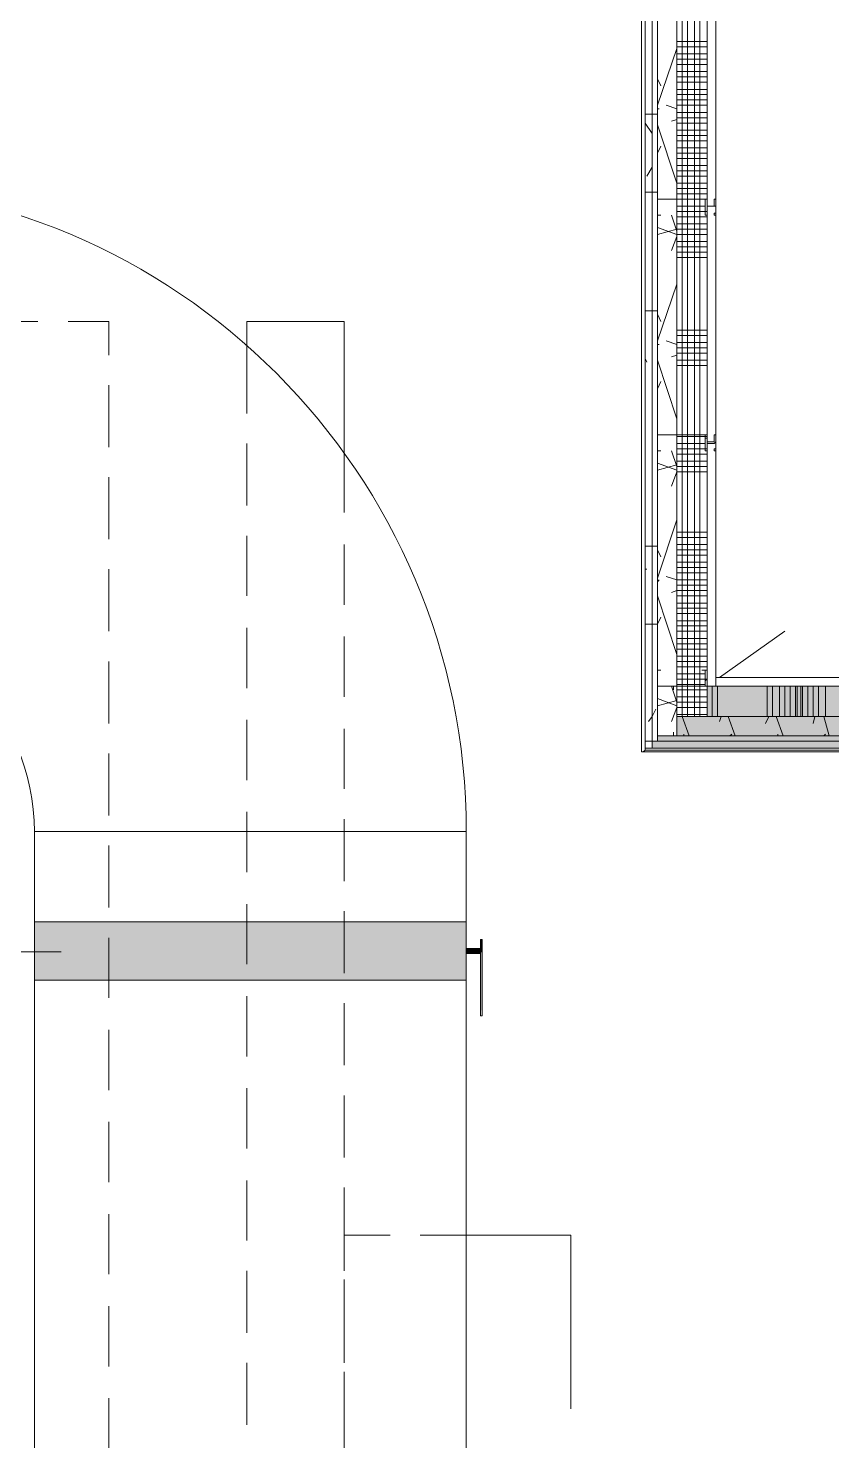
# Model space of a CAD drawing. Header units: metres. Extents: x 39 to 278, y -7 to 151.
# Drawn here: x 59.252 to 61.333, y 29.947 to 33.602 of the extents above; entities that cross this region are included whole.
import ezdxf

# ---------------------------------------------------------------- set-up
doc = ezdxf.new("R2010")
doc.units = ezdxf.units.M
doc.layers.add('HVAC - Ductos', color=5, linetype='Continuous', lineweight=50)
doc.layers.add('PDF_Geometry', color=7, linetype='Continuous', true_color=0xaaaaaa)
doc.layers.add('PDF_Solid Fills', color=7, linetype='Continuous', true_color=0xffffff)

msp = doc.modelspace()

# ---------------------------------------------------------------- hatches: boundary and pattern name
at = {"layer": 'PDF_Solid Fills', "lineweight": 0, "transparency": 33554559}
h = msp.add_hatch(color=256, dxfattribs=at)
h.paths.add_polyline_path([(61.7476, 31.8212), (61.7476, 31.8991), (61.0097, 31.8991), (61.0097, 31.8212)])
h.paths.add_polyline_path([(64.7726, 31.8991), (64.7726, 31.8212), (64.9102, 31.8212), (64.9102, 31.8991)])
h.paths.add_polyline_path([(62.8751, 31.8991), (62.8751, 31.8212), (64.5664, 31.8212), (64.5664, 31.8991)])
h = msp.add_hatch(color=256, dxfattribs=at)
h.paths.add_polyline_path([(61.7476, 31.8212), (61.7476, 31.8991), (61.0097, 31.8991), (61.0097, 31.8212)])
h.paths.add_polyline_path([(64.7726, 31.8991), (64.7726, 31.8212), (64.9102, 31.8212), (64.9102, 31.8991)])
h.paths.add_polyline_path([(62.8751, 31.8991), (62.8751, 31.8212), (64.5664, 31.8212), (64.5664, 31.8991)])
h = msp.add_hatch(color=256, dxfattribs=at)
h.paths.add_polyline_path([(61.7476, 31.7708), (61.7476, 31.8212), (60.9318, 31.8212), (60.9318, 31.7708)])
h.paths.add_polyline_path([(64.7726, 31.7708), (64.9102, 31.7708), (64.9102, 31.8212), (64.7726, 31.8212)])
h.paths.add_polyline_path([(64.5664, 31.7708), (64.5664, 31.8212), (62.8751, 31.8212), (62.8751, 31.7708)])
h = msp.add_hatch(color=256, dxfattribs=at)
h.paths.add_polyline_path([(61.7476, 31.7708), (61.7476, 31.8212), (60.9318, 31.8212), (60.9318, 31.7708)])
h.paths.add_polyline_path([(64.7726, 31.7708), (64.9102, 31.7708), (64.9102, 31.8212), (64.7726, 31.8212)])
h.paths.add_polyline_path([(64.5664, 31.7708), (64.5664, 31.8212), (62.8751, 31.8212), (62.8751, 31.7708)])
h = msp.add_hatch(color=256, dxfattribs=at)
h.paths.add_polyline_path([(61.7476, 31.7571), (61.7476, 31.7708), (60.8814, 31.7708), (60.8814, 31.7571)])
h.paths.add_polyline_path([(64.7726, 31.7571), (64.8918, 31.7571), (64.8918, 31.7708), (64.7726, 31.7708)])
h.paths.add_polyline_path([(64.5664, 31.7571), (64.5664, 31.7708), (62.8751, 31.7708), (62.8751, 31.7571)])
h = msp.add_hatch(color=256, dxfattribs=at)
h.paths.add_polyline_path([(61.7476, 31.7571), (61.7476, 31.7708), (60.8814, 31.7708), (60.8814, 31.7571)])
h.paths.add_polyline_path([(64.7726, 31.7571), (64.8918, 31.7571), (64.8918, 31.7708), (64.7726, 31.7708)])
h.paths.add_polyline_path([(64.5664, 31.7571), (64.5664, 31.7708), (62.8751, 31.7708), (62.8751, 31.7571)])
h = msp.add_hatch(color=256, dxfattribs=at)
h.paths.add_polyline_path([(61.7476, 31.7387), (61.7476, 31.7571), (60.8676, 31.7571), (60.8676, 31.7387)])
h.paths.add_polyline_path([(64.7726, 31.7571), (64.7726, 31.7387), (64.8781, 31.7387), (64.8781, 31.7571)])
h.paths.add_polyline_path([(62.8751, 31.7571), (62.8751, 31.7387), (64.5664, 31.7387), (64.5664, 31.7571)])
h = msp.add_hatch(color=256, dxfattribs=at)
h.paths.add_polyline_path([(61.7476, 31.7387), (61.7476, 31.7571), (60.8676, 31.7571), (60.8676, 31.7387)])
h.paths.add_polyline_path([(64.7726, 31.7571), (64.7726, 31.7387), (64.8781, 31.7387), (64.8781, 31.7571)])
h.paths.add_polyline_path([(62.8751, 31.7571), (62.8751, 31.7387), (64.5664, 31.7387), (64.5664, 31.7571)])

# ---------------------------------------------------------------- linework, layer by layer
at = {"layer": 'HVAC - Ductos', "lineweight": 0}
msp.add_lwpolyline([(60.3864, 31.5233), (60.3864, 31.2895), (59.268, 31.2895), (59.268, 31.5233, 0.413255), (58.7088, 32.0825), (58.7088, 33.2008, -0.413734)], format="xyb", close=True, dxfattribs=at)
for points in [[(59.2772, 32.8433), (59.1168, 32.8433)], [(59.4605, 32.7562), (59.4605, 32.8433), (59.3551, 32.8433)], [(60.0701, 32.3483), (60.0701, 32.495), (60.0701, 32.8433), (59.818, 32.8433), (59.818, 32.7791), (59.818, 32.605)], [(59.4605, 32.5178), (59.4605, 32.6783)], [(59.818, 32.527), (59.818, 32.3666)], [(59.4605, 32.2795), (59.4605, 32.44)], [(59.818, 32.2887), (59.818, 32.1329)], [(60.0701, 32.11), (60.0701, 32.2658)], [(59.4605, 32.0412), (59.4605, 32.2017)], [(59.818, 32.0504), (59.818, 31.8945)], [(60.0701, 31.8716), (60.0701, 32.0275)], [(59.4605, 31.8029), (59.4605, 31.9633)], [(59.818, 31.812), (59.818, 31.6562)], [(60.0701, 31.6333), (60.0701, 31.7891)], [(59.4605, 31.5645), (59.4605, 31.725)], [(59.818, 31.5737), (59.818, 31.4178)], [(60.0701, 31.3949), (60.0701, 31.5554)], [(59.4605, 31.3262), (59.4605, 31.4866)], [(59.818, 31.3354), (59.818, 31.1795)], [(60.0701, 31.1566), (60.0701, 31.317)], [(59.4605, 31.0925), (59.4605, 31.2483)], [(59.3368, 31.2116), (58.9563, 31.2116)], [(59.818, 31.0971), (59.818, 30.9412)], [(60.0701, 30.9183), (60.0701, 31.0787)], [(59.4605, 30.8541), (59.4605, 31.0099)], [(59.818, 30.8587), (59.818, 30.7029)], [(60.0701, 30.6799), (60.0701, 30.8404)], [(59.4605, 30.6158), (59.4605, 30.7716)], [(59.818, 30.6203), (59.818, 30.4645)], [(60.0701, 30.4416), (60.0701, 30.602)], [(59.4605, 30.3775), (59.4605, 30.5333)], [(60.1892, 30.4783), (60.0701, 30.4783), (60.0701, 30.3866)], [(60.6568, 30.0291), (60.6568, 30.4783), (60.3864, 30.4783), (60.2672, 30.4783)], [(59.818, 30.3866), (59.818, 30.2262)], [(60.0701, 30.2033), (60.0701, 30.3637)], [(60.0701, 30.3041), (60.0701, 30.1483)], [(59.4605, 30.1391), (59.4605, 30.2949)], [(59.818, 30.1483), (59.818, 29.9879)], [(60.0701, 29.9649), (60.0701, 30.1253)], [(59.4605, 29.9008), (59.4605, 30.0566)], [(60.0701, 30.0658), (60.0701, 29.9099)]]:
    msp.add_lwpolyline(points, dxfattribs=at)
for points in [[(60.3864, 31.5233), (59.268, 31.5233)], [(60.3864, 31.2895), (60.3864, 31.1383), (59.268, 31.1383), (59.268, 31.2895)], [(60.3864, 31.1383), (60.3864, 26.1195), (59.268, 26.1195), (59.268, 31.1383)]]:
    msp.add_lwpolyline(points, close=True, dxfattribs=at)
at = {"layer": 'HVAC - Ductos', "lineweight": 0, "transparency": 33554559}
msp.add_solid([(59.268, 31.2895), (59.268, 31.1383), (60.3863, 31.2895), (60.3863, 31.1383)], dxfattribs=at)
at = {"layer": 'PDF_Geometry', "lineweight": 0}
for points in [[(67.4723, 35.0662), (65.0935, 35.0662), (55.0559, 35.0662), (55.0559, 34.8508), (58.2734, 34.8508), (58.2734, 33.21), (58.4567, 33.21), (58.4567, 34.8508), (60.8493, 34.8508), (60.8493, 31.7387), (61.0326, 31.7387), (61.7476, 31.7387), (61.7476, 31.9221), (61.0326, 31.9221), (61.0326, 34.8508), (64.878, 34.8508), (64.878, 31.9221), (64.768, 31.9221)], [(58.4384, 34.8692), (60.8676, 34.8692), (60.8676, 34.8508), (60.8676, 31.7571), (60.8814, 31.7571), (61.0326, 31.7571), (61.7476, 31.7571), (62.8751, 31.7571), (62.8751, 31.7708)], [(58.4567, 34.8508), (60.8493, 34.8508), (60.8493, 31.7387), (60.8493, 34.8508), (60.8493, 31.7387), (60.8493, 34.8508), (60.6109, 34.8508), (60.6109, 34.8462), (60.8493, 34.8462), (60.8493, 31.7387), (60.8676, 31.7387)], [(61.7476, 31.7387), (61.0326, 31.7387), (60.8676, 31.7387), (60.8493, 31.7387), (64.5664, 31.7387), (60.8493, 31.7387), (60.8493, 31.7341), (60.8447, 31.7295), (60.8401, 31.7295), (64.5664, 31.7295), (60.8401, 31.7295), (60.8401, 34.8416), (60.8401, 31.7295), (60.8401, 34.8416), (60.8401, 31.7295), (64.5664, 31.7295), (60.8401, 31.7295), (60.8447, 31.7295), (60.8493, 31.7341), (60.8493, 31.7387), (64.5664, 31.7387)], [(60.8493, 31.7387), (60.8493, 34.8508), (60.8493, 31.7387)], [(62.8751, 31.8991), (62.8751, 31.8212), (63.1684, 31.8212), (63.778, 31.8212), (64.3876, 31.8212), (64.5664, 31.8212), (64.3876, 31.8212), (63.778, 31.8212), (63.1684, 31.8212), (62.8751, 31.8212), (62.8751, 31.7708), (64.5664, 31.7708), (62.8751, 31.7708), (61.7476, 31.7708), (61.0326, 31.7708), (60.9318, 31.7708), (60.8814, 31.7708), (60.8814, 34.8508)], [(61.0326, 34.8508), (64.8735, 34.8508), (64.8735, 34.8462), (64.8689, 34.8416), (64.8643, 34.8416), (61.0326, 34.8416), (64.8643, 34.8416), (61.0326, 34.8416), (64.8643, 34.8416), (64.8689, 34.8416), (64.8735, 34.8462), (64.8735, 34.8508), (61.0326, 34.8508), (61.0097, 34.8508), (61.0097, 31.8991), (61.0326, 31.8991), (61.7476, 31.8991), (62.8751, 31.8991), (64.571, 31.8991), (62.8751, 31.8991), (62.8751, 31.9221), (62.8751, 31.7387), (64.5664, 31.7387), (62.8751, 31.7387)], [(60.9318, 33.7691), (60.9318, 33.1596), (60.9318, 32.55), (60.9318, 31.8991), (60.9318, 31.8212), (61.0097, 31.8212), (61.0326, 31.8212), (61.3397, 31.8212), (61.7476, 31.8212), (62.8751, 31.8212), (63.1684, 31.8212), (63.778, 31.8212), (64.3876, 31.8212), (64.5664, 31.8212)], [(61.0051, 32.5408), (61.0097, 32.5408)], [(61.2114, 32.0412), (61.0418, 31.9221)], [(61.7476, 31.7571), (61.7476, 31.7387), (60.8493, 31.7387), (61.7476, 31.7387)], [(61.0326, 31.7387), (60.8676, 31.7387), (60.8493, 31.7387), (64.5664, 31.7387), (64.5664, 30.5287)], [(60.8493, 31.7387), (60.8493, 31.7387)], [(60.8493, 31.7387), (60.8493, 31.7387)], [(60.8676, 31.7387), (60.8676, 31.7387)]]:
    msp.add_lwpolyline(points, dxfattribs=at)
for points in [[(60.9318, 31.7708), (60.9318, 31.8991), (60.9318, 32.55), (60.9318, 33.1596), (60.9318, 33.7691), (60.9318, 34.3787), (60.9318, 34.8325), (60.9318, 34.8829), (60.8814, 34.8829), (60.8814, 31.7708)], [(60.9318, 34.8829), (60.9318, 34.8325), (60.9318, 34.3787), (60.9318, 33.7691), (60.9318, 33.1596), (60.9318, 32.55), (60.9318, 31.8991), (60.9318, 31.8212), (61.0097, 31.8212), (61.0097, 34.8829)], [(60.6109, 34.8462), (60.8493, 34.8462), (60.8493, 31.7387), (60.8493, 31.7341), (60.8447, 31.7295), (60.8401, 31.7295), (60.8447, 31.7295), (60.8493, 31.7341), (60.8493, 31.7387), (60.8493, 34.8508), (60.8493, 31.7341), (64.5664, 31.7341), (60.8493, 31.7341), (60.8493, 34.8508), (60.6109, 34.8508), (60.6109, 34.8416), (60.8401, 34.8416), (60.6109, 34.8416)], [(60.8493, 34.8508), (60.8493, 31.7387), (60.8676, 31.7387), (60.8676, 34.8508)], [(60.8814, 31.7571), (60.8814, 34.8692), (60.8676, 34.8692), (60.8676, 31.7571)], [(61.0326, 31.8991), (61.0326, 34.8508), (61.0097, 34.8508), (61.0097, 31.8991)], [(61.0097, 33.1183), (61.0097, 33.1412), (61.028, 33.1412), (61.0326, 33.1412), (61.0326, 33.1596), (61.0326, 33.1183), (61.0326, 33.1229), (61.028, 33.1229), (61.028, 33.1183), (61.0326, 33.1183), (61.0326, 33.1596), (61.028, 33.1596), (61.028, 33.1412), (61.0097, 33.1412), (61.0097, 33.1596), (61.0051, 33.1596), (60.8814, 33.1596), (60.8814, 33.1183), (60.8905, 33.1183), (60.8814, 33.1183), (60.8814, 33.1596), (61.0051, 33.1596), (61.0051, 33.1183)], [(61.0097, 32.5087), (61.0097, 32.527), (61.028, 32.527), (61.0326, 32.5316), (61.0326, 32.55), (61.0326, 32.5087), (61.0326, 32.5133), (61.028, 32.5133), (61.028, 32.5087), (61.0326, 32.5087), (61.0326, 32.55), (61.028, 32.55), (61.028, 32.5316), (61.0097, 32.5316), (61.0097, 32.55), (61.0051, 32.55), (60.8814, 32.55), (60.8814, 32.5087), (60.8905, 32.5087), (60.8814, 32.5087), (60.8814, 32.55), (61.0051, 32.55), (61.0051, 32.5087)], [(60.8814, 31.9404), (60.8905, 31.9404), (60.8814, 31.9404), (60.8814, 31.8991), (61.0051, 31.8991), (61.0097, 31.8991), (61.0097, 31.9404), (61.0051, 31.9404), (60.996, 31.9404), (61.0051, 31.9404), (61.0051, 31.8991), (60.8814, 31.8991)], [(61.0326, 31.9221), (61.0326, 31.8991), (61.7476, 31.8991), (61.7476, 31.9221)], [(60.918, 31.8991), (60.9226, 31.8991), (60.9226, 31.89), (60.9226, 31.8991), (60.8814, 31.8991), (60.8814, 31.7754), (60.8814, 31.7708), (60.9226, 31.7708), (60.9226, 31.7754), (60.9226, 31.78), (60.9226, 31.7754), (60.9226, 31.7708), (60.918, 31.7708), (60.8814, 31.7708), (60.8814, 31.7754), (60.8814, 31.8991)], [(61.7476, 31.8212), (61.7476, 31.8991), (61.0097, 31.8991), (61.0097, 31.8212), (61.3397, 31.8212)], [(61.7476, 31.7708), (61.7476, 31.8212), (61.3397, 31.8212), (60.9318, 31.8212), (60.9318, 31.7708)], [(61.7476, 31.7571), (61.7476, 31.7708), (60.8814, 31.7708), (60.8814, 31.7571)], [(62.8751, 31.7571), (62.8751, 31.7387), (64.5664, 31.7387), (60.8493, 31.7387), (64.5664, 31.7387), (62.8751, 31.7387), (61.7476, 31.7387), (62.8751, 31.7387)], [(61.7476, 31.7387), (61.7476, 31.7571), (60.8676, 31.7571), (60.8676, 31.7387)]]:
    msp.add_lwpolyline(points, close=True, dxfattribs=at)
at = {"layer": 'PDF_Geometry', "color": 254, "lineweight": 0, "true_color": 0xeaeaea}
for points in [[(60.9455, 31.8212), (60.9455, 34.8829)], [(60.9593, 31.8212), (60.9593, 31.8991), (60.9593, 32.55), (60.9593, 33.1596), (60.9593, 33.7691), (60.9593, 34.3787), (60.9593, 34.8325), (60.9593, 34.8829)], [(60.9776, 31.8212), (60.9776, 31.8991), (60.9776, 32.55), (60.9776, 33.1596), (60.9776, 33.7691), (60.9776, 34.3787), (60.9776, 34.8325), (60.9776, 34.8829)], [(60.9914, 31.8212), (60.9914, 31.8991), (60.9914, 32.55), (60.9914, 33.1596), (60.9914, 33.7691), (60.9914, 34.3787), (60.9914, 34.8325), (60.9914, 34.8829)], [(60.9318, 33.5675), (61.0097, 33.5675)], [(60.9318, 33.5537), (61.0097, 33.5537)], [(60.9318, 33.5354), (61.0097, 33.5354)], [(60.9318, 33.5216), (61.0097, 33.5216)], [(60.9318, 33.5079), (61.0097, 33.5079)], [(60.9318, 33.4896), (61.0097, 33.4896)], [(60.9318, 33.4758), (61.0097, 33.4758)], [(60.9318, 33.462), (61.0097, 33.462)], [(60.9318, 33.4437), (61.0097, 33.4437)], [(60.9318, 33.43), (61.0097, 33.43)], [(60.9318, 33.4162), (61.0097, 33.4162)], [(60.9318, 33.4025), (61.0097, 33.4025)], [(60.9318, 33.3841), (61.0097, 33.3841)], [(60.9318, 33.3704), (61.0097, 33.3704)], [(60.9318, 33.3566), (61.0097, 33.3566)], [(60.9318, 33.3383), (61.0097, 33.3383)], [(60.9318, 33.3246), (61.0097, 33.3246)], [(60.9318, 33.3108), (61.0097, 33.3108)], [(60.9318, 33.2787), (61.0097, 33.2787)], [(60.9318, 33.265), (61.0097, 33.265)], [(60.9318, 33.2466), (61.0097, 33.2466)], [(60.9318, 33.2329), (61.0097, 33.2329)], [(60.9318, 33.2191), (61.0097, 33.2191)], [(60.9318, 33.2008), (61.0097, 33.2008)], [(60.9318, 33.187), (61.0097, 33.187)], [(60.9318, 33.1733), (61.0097, 33.1733)], [(60.9318, 33.1596), (61.0097, 33.1596)], [(60.9318, 33.1412), (61.0051, 33.1412)], [(60.9318, 33.1275), (61.0097, 33.1275)], [(60.9318, 33.1137), (61.0097, 33.1137)], [(60.9318, 33.0954), (61.0097, 33.0954)], [(60.9318, 33.0816), (61.0097, 33.0816)], [(60.9318, 33.0678), (61.0097, 33.0678)], [(60.9318, 33.0496), (61.0097, 33.0496)], [(60.9318, 33.0358), (61.0097, 33.0358)], [(60.9318, 33.0221), (61.0097, 33.0221)], [(60.9318, 33.0083), (61.0097, 33.0083)], [(60.9318, 32.8204), (61.0097, 32.8204)], [(60.9318, 32.8066), (61.0097, 32.8066)], [(60.9318, 32.7883), (61.0097, 32.7883)], [(60.9318, 32.7746), (61.0097, 32.7746)], [(60.9318, 32.7608), (61.0097, 32.7608)], [(60.9318, 32.7425), (61.0097, 32.7425)], [(60.9318, 32.7287), (61.0097, 32.7287)], [(60.9318, 32.5454), (61.0097, 32.5454)], [(60.9318, 32.527), (61.0051, 32.527)], [(60.9318, 32.5133), (61.0097, 32.5133)], [(60.9318, 32.4995), (61.0097, 32.4995)], [(60.9318, 32.4812), (61.0097, 32.4812)], [(60.9318, 32.4675), (61.0097, 32.4675)], [(60.9318, 32.4537), (61.0097, 32.4537)], [(60.9318, 32.2979), (61.0097, 32.2979)], [(60.9318, 32.2841), (61.0097, 32.2841)], [(60.9318, 32.2658), (61.0097, 32.2658)], [(60.9318, 32.252), (61.0097, 32.252)], [(60.9318, 32.2383), (61.0097, 32.2383)], [(60.9318, 32.22), (61.0097, 32.22)], [(60.9318, 32.2062), (61.0097, 32.2062)], [(60.9318, 32.1925), (61.0097, 32.1925)], [(60.9318, 32.1741), (61.0097, 32.1741)], [(60.9318, 32.1604), (61.0097, 32.1604)], [(60.9318, 32.1466), (61.0097, 32.1466)], [(60.9318, 32.1329), (61.0097, 32.1329)], [(60.9318, 32.1145), (61.0097, 32.1145)], [(60.9318, 32.1008), (61.0097, 32.1008)], [(60.9318, 32.087), (61.0097, 32.087)], [(60.9318, 32.0687), (61.0097, 32.0687)], [(60.9318, 32.055), (61.0097, 32.055)], [(60.9318, 32.0412), (61.0097, 32.0412)], [(60.9318, 32.0091), (61.0097, 32.0091)], [(60.9318, 31.9954), (61.0097, 31.9954)], [(60.9318, 31.977), (61.0097, 31.977)], [(60.9318, 31.9633), (61.0097, 31.9633)], [(60.9318, 31.9495), (61.0097, 31.9495)], [(60.9318, 31.9312), (61.0051, 31.9312)], [(60.9318, 31.9175), (61.0097, 31.9175)], [(60.9318, 31.9037), (61.0051, 31.9037)], [(60.9318, 31.89), (61.0097, 31.89)], [(61.0234, 31.8212), (61.0234, 31.8991)], [(61.0372, 31.8212), (61.0372, 31.8991)], [(61.1655, 31.8212), (61.1655, 31.8991)], [(61.1792, 31.8212), (61.1792, 31.8991)], [(61.1976, 31.8212), (61.1976, 31.8991)], [(61.2114, 31.8212), (61.2114, 31.8991)], [(61.2388, 31.8212), (61.2388, 31.8991)], [(61.2434, 31.8212), (61.2434, 31.8991)], [(61.2526, 31.8212), (61.2526, 31.8991)], [(61.2572, 31.8212), (61.2572, 31.8991)], [(61.271, 31.8212), (61.271, 31.8991)], [(61.2847, 31.8212), (61.2847, 31.8991)], [(61.2984, 31.8212), (61.2984, 31.8991)], [(61.3168, 31.8212), (61.3168, 31.8991)], [(60.9318, 31.8716), (61.0097, 31.8716)], [(60.9318, 31.8579), (61.0097, 31.8579)], [(60.9318, 31.8441), (61.0097, 31.8441)], [(60.9318, 31.8258), (61.0097, 31.8258)], [(60.8676, 31.7571), (60.8493, 31.7571), (60.8676, 31.7571), (60.8814, 31.7571), (60.886, 31.7571)]]:
    msp.add_lwpolyline(points, dxfattribs=at)
at = {"layer": 'PDF_Geometry', "color": 254, "lineweight": 0, "true_color": 0xdddddd}
for points in [[(60.9318, 33.5491), (60.8814, 33.4025)], [(60.8814, 33.4712), (60.8905, 33.4529)], [(60.886, 33.3933), (60.8814, 33.3933)], [(60.9042, 33.4025), (60.9318, 33.3933)], [(60.8814, 33.352), (60.9318, 33.2008)], [(60.9318, 33.3658), (60.918, 33.3612)], [(60.8905, 33.2971), (60.8814, 33.2787)], [(60.918, 33.1183), (60.9318, 33.077)], [(60.8814, 33.0862), (60.9318, 33.0678)], [(60.9318, 33.0816), (60.8814, 33.0678)], [(60.9318, 33.0633), (60.918, 33.0267)], [(60.9318, 32.9396), (60.8814, 32.7928)], [(60.8814, 32.8616), (60.8905, 32.8433)], [(60.9042, 32.7928), (60.9318, 32.7837)], [(60.886, 32.7837), (60.8814, 32.7837)], [(60.9318, 32.7562), (60.918, 32.7517)], [(60.8814, 32.7425), (60.9318, 32.5912)], [(60.8905, 32.6874), (60.8814, 32.6691)], [(60.918, 32.5087), (60.9318, 32.4675)], [(60.8814, 32.4767), (60.9318, 32.4583)], [(60.9318, 32.4721), (60.8814, 32.4583)], [(60.9318, 32.4537), (60.918, 32.417)], [(60.9318, 32.33), (60.8814, 32.1787)], [(60.8814, 32.252), (60.8905, 32.2337)], [(60.886, 32.1741), (60.8814, 32.1695)], [(60.9042, 32.1833), (60.9318, 32.1741)], [(60.8814, 32.1329), (60.9318, 31.9816)], [(60.9318, 32.1466), (60.918, 32.142)], [(60.8905, 32.0779), (60.8814, 32.0595)], [(60.918, 31.8991), (60.9318, 31.8579)], [(60.8814, 31.867), (60.9318, 31.8487)], [(60.9318, 31.8624), (60.8814, 31.8487)], [(60.9318, 31.8441), (60.918, 31.8075)], [(60.9455, 31.8212), (60.9638, 31.7708)], [(61.0464, 31.8212), (61.0418, 31.8075)], [(61.0647, 31.8212), (61.083, 31.7708)], [(61.1701, 31.8212), (61.161, 31.8029)], [(61.1884, 31.8212), (61.2068, 31.7708)], [(61.2892, 31.8212), (61.2847, 31.8029)], [(61.3122, 31.8212), (61.326, 31.7708)], [(60.9501, 31.7754), (60.9501, 31.7708)], [(61.0738, 31.7754), (61.0692, 31.7708)], [(61.193, 31.7754), (61.193, 31.7708)], [(61.3168, 31.7754), (61.3122, 31.7708)]]:
    msp.add_lwpolyline(points, close=True, dxfattribs=at)
at = {"layer": 'PDF_Geometry', "color": 254, "lineweight": 0, "true_color": 0xeaeaea}
for points in [[(60.8676, 33.3796), (60.8493, 33.3796), (60.8676, 33.3796), (60.8814, 33.3796)], [(60.8493, 33.3566), (60.8676, 33.3291)], [(61.0097, 33.2925), (60.9318, 33.2925)], [(60.8539, 33.2191), (60.8676, 33.242), (60.8676, 33.2512), (60.8676, 33.242)], [(60.8676, 33.1779), (60.8493, 33.1779), (60.8676, 33.1779), (60.8814, 33.1779)], [(60.8676, 32.8708), (60.8493, 32.8708), (60.8676, 32.8708), (60.8814, 32.8708)], [(60.8493, 32.7471), (60.8539, 32.7379)], [(60.8676, 32.2612), (60.8493, 32.2612), (60.8676, 32.2612), (60.8814, 32.2612)], [(60.8493, 32.2017), (60.8539, 32.2017)], [(60.8676, 32.0595), (60.8493, 32.0595), (60.8676, 32.0595), (60.8814, 32.0595)], [(61.0097, 32.0229), (60.9318, 32.0229)], [(61.2251, 31.8991), (61.2251, 31.8212)], [(60.8584, 31.8075), (60.8676, 31.8212), (60.8768, 31.8395), (60.8676, 31.8212)]]:
    msp.add_lwpolyline(points, close=True, dxfattribs=at)
at = {"layer": 'PDF_Geometry', "color": 254, "lineweight": 0, "true_color": 0xd2d2d2}
for points in [[(60.8814, 31.9083), (60.8814, 31.9129)], [(61.0051, 31.9129), (61.0097, 31.9175)], [(60.9914, 31.8991), (60.9914, 31.8991)], [(60.8814, 31.7891), (60.8814, 31.7891)]]:
    msp.add_lwpolyline(points, dxfattribs=at)
at = {"layer": 'PDF_Geometry', "color": 1, "lineweight": 0}
for points in [[(60.423, 31.0604), (60.423, 31.0558), (60.423, 31.0512), (60.423, 31.0466), (60.423, 31.0512), (60.423, 31.0558), (60.423, 31.0604), (60.423, 31.2116), (60.423, 31.2437), (60.4276, 31.2437), (60.4276, 31.2116), (60.423, 31.2116), (60.423, 31.2162), (60.423, 31.2208), (60.3864, 31.2208)], [(60.3864, 31.2071), (60.423, 31.2071)], [(60.4276, 31.2116), (60.4276, 31.0604), (60.4276, 31.0558), (60.4276, 31.0512), (60.4276, 31.0466), (60.4276, 31.0512), (60.4276, 31.0558), (60.4276, 31.0604)], [(60.423, 31.0512), (60.423, 31.0466), (60.423, 31.0512)], [(60.423, 31.0466), (60.4276, 31.0466)], [(60.4276, 31.0512), (60.4276, 31.0466), (60.4276, 31.0512)]]:
    msp.add_lwpolyline(points, dxfattribs=at)
msp.add_lwpolyline([(60.4276, 31.2116), (60.4276, 31.2162), (60.4276, 31.2208), (60.4276, 31.2162)], close=True, dxfattribs=at)
at = {"layer": 'PDF_Solid Fills', "color": 1, "lineweight": 0, "transparency": 33554559}
for points in [[(60.3864, 31.2208), (60.3864, 31.207), (60.423, 31.2208), (60.423, 31.207)], [(60.423, 31.2437), (60.423, 31.2116), (60.4276, 31.2437), (60.4276, 31.2116)], [(60.423, 31.2116), (60.423, 31.0604), (60.4276, 31.2116), (60.4276, 31.0604)]]:
    msp.add_solid(points, dxfattribs=at)

doc.saveas('drawing.dxf')
